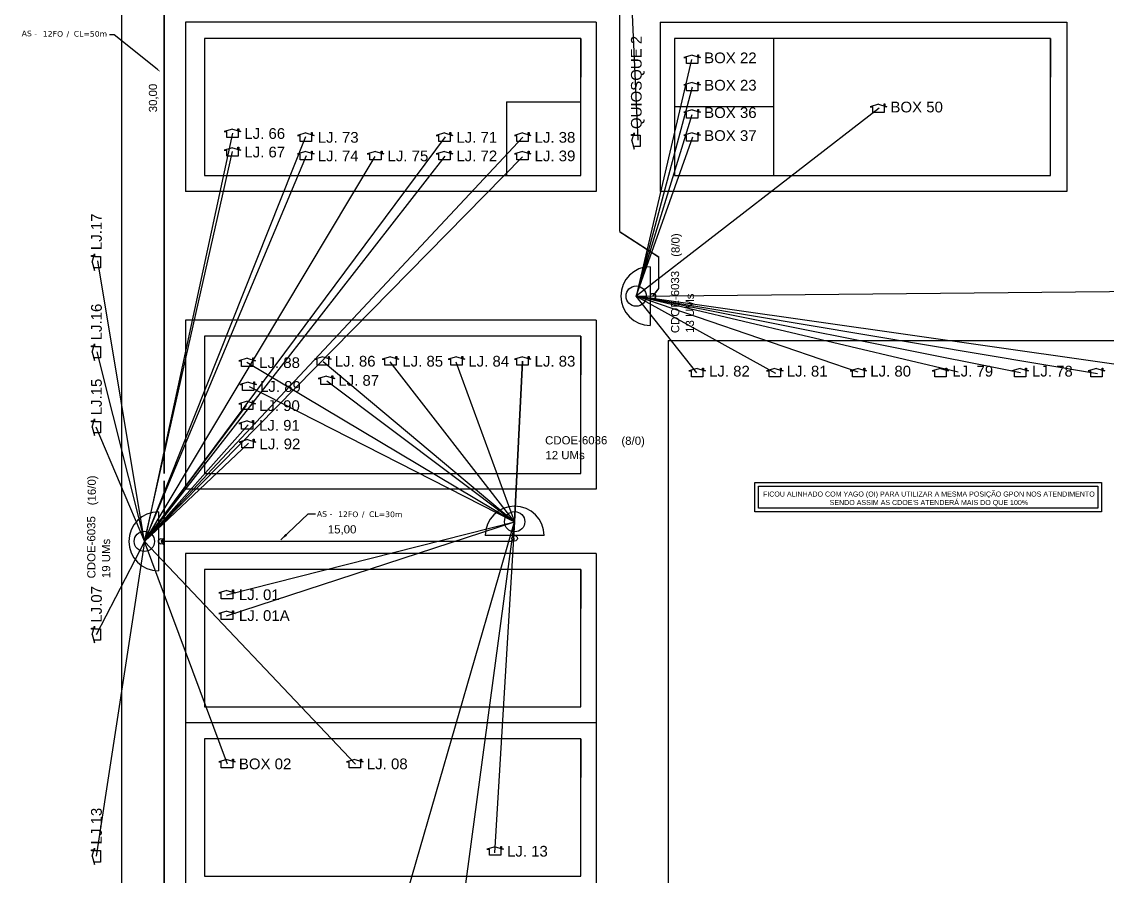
# Model space of a CAD drawing. Extents: x -4 to 1776, y 1 to 595.
# Drawn here: x 1268.1 to 1564.2, y 199.3 to 432.5 of the extents above; entities that cross this region are included whole.
import ezdxf
from ezdxf.enums import TextEntityAlignment as Align

# ---------------------------------------------------------------- set-up
doc = ezdxf.new("R2010")
doc.units = 0
doc.layers.add("20.0-LEGENDA DOS CDO'S", color=1, linetype='Continuous', lineweight=0)
doc.layers.add('20.2-CDO_POSTE', color=1, linetype='Continuous', lineweight=5)
for name, color, linetype in [('CAP a instalar', 1, 'Continuous'), ('label_cabos', 7, 'Continuous'), ('Legenda', 1, 'Continuous'), ('surveys', 7, 'Continuous')]:
    doc.layers.add(name, color=color, linetype=linetype)
doc.layers.add('DROP DE CLIENTE', color=140, linetype='Continuous', plot=False)
doc.styles.add('ARIAL', font='arial.ttf')
doc.styles.add('siredit', font='verdana.ttf')
doc.linetypes.add('FENCELINE1', pattern='A,0.25,-0.1,[133,ltypeshp.shx,S=0.1,R=0,X=-0.1,Y=0],-0.1,1', length=1.45)
doc.dimstyles.new('CC', dxfattribs={"dimtxt": 1, "dimasz": 2, "dimexe": 0.18, "dimexo": 0.0625, "dimgap": 0.09, "dimtad": 0, "dimdec": 0, "dimrnd": 1, "dimzin": 0, "dimdsep": 46, "dimtxsty": 'siredit', "dimblk": 'NONE', "dimcen": 0, "dimse1": 1, "dimse2": 1, "dimsd1": 1, "dimsd2": 1, "dimclrt": 7, "dimadec": 0, "dimazin": 0, "dimtfac": 1, "dimtdec": 0, "dimtofl": 0, "dimtmove": 0, "dimatfit": 3, "dimfxl": 0, "dimtolj": 1, "dimtzin": 0, "dimarcsym": 0})

# ---------------------------------------------------------------- blocks, each defined once
blk = doc.blocks.new('CDOE-TEXTO PADRÃO')
at = {"layer": "20.0-LEGENDA DOS CDO'S", "color": 0, "style": 'ARIAL'}
for tag, p in [('CDO_N', (0.49, 7.39)), ('CORDOALHA', (0.5, 4.33)), ('SAP', (0.51, 1.67)), ('SPLITER_1', (0.59, -0.91)), ('SPLITER_2', (0.6, -3.55)), ('(XX-XX_F)S', (0.54, -8.29)), ('(XX-XX_L)S', (0.55, -10.83)), ('UMS', (0.55, -13.15))]:
    blk.add_attdef(tag, p, '', height=1.7, rotation=0.118, dxfattribs=at)
blk.add_attdef('FIBRAS_UTILIZADAS', text='', height=1.7, rotation=0.118, dxfattribs=at).set_placement((19.77, 7.43), align=Align.CENTER)
blk = doc.blocks.new('LEGENDA DOS CABOS')
at = {"layer": 'label_cabos', "color": 0, "style": 'siredit'}
for tag, p in [('ID', (4.24, 1.63)), ('XX', (14.31, 1.67)), ('TIPO_CABO', (2.74, 0.52)), ('CABO', (6.16, 0.47)), ('/', (9.19, 0.47)), ('METROS', (14.36, 0.47))]:
    blk.add_attdef(tag, text='', height=1, rotation=359.69, dxfattribs=at).set_placement(p, align=Align.MIDDLE_CENTER)
blk = doc.blocks.new('_None')

msp = doc.modelspace()

# ---------------------------------------------------------------- linework, layer by layer
at = {"color": 1}
for p, q in [((1439.49, 365.66), (1439.49, 349.6)), ((1305.33, 298.74), (1305.33, 282.68)), ((1410.55, 292.27), (1394.49, 292.27))]:
    msp.add_line(p, q, dxfattribs=at)
at = {"color": 4}
for points in [[(1295.23, 509.18), (1295.23, 33.65)], [(1424.72, 432.33), (1312.76, 432.33)], [(1312.76, 432.33), (1312.76, 386.16)], [(1424.72, 432.33), (1424.72, 386.16)], [(1442.25, 432.33), (1553.11, 432.33)], [(1442.25, 432.33), (1442.25, 386.16)], [(1553.11, 432.33), (1553.11, 386.16)], [(1424.72, 386.16), (1312.76, 386.16)], [(1553.11, 386.16), (1442.25, 386.16)], [(1424.72, 351.09), (1312.76, 351.09)], [(1312.76, 351.09), (1312.76, 304.93)], [(1424.72, 351.09), (1424.72, 304.93)], [(1444.41, 345.55), (1584.93, 345.55)], [(1444.41, 345.55), (1444.41, 33.65)], [(1424.72, 304.93), (1312.76, 304.93)], [(1424.72, 287.4), (1312.76, 287.4)], [(1312.76, 287.4), (1312.76, 241.23)], [(1424.72, 287.4), (1424.72, 241.23)], [(1424.72, 241.23), (1312.76, 241.23)], [(1424.72, 241.23), (1312.76, 241.23)], [(1312.76, 241.23), (1312.76, 195.07)], [(1424.72, 241.23), (1424.72, 195.07)]]:
    msp.add_lwpolyline(points, dxfattribs=at)
at = {"color": 0}
for points in [[(1420.53, 427.95), (1317.94, 427.95), (1317.94, 390.5), (1420.53, 390.5)], [(1548.73, 427.95), (1446.14, 427.95), (1446.14, 390.5), (1548.73, 390.5)], [(1420.53, 346.72), (1317.94, 346.72), (1317.94, 309.27), (1420.53, 309.27)], [(1420.53, 283.02), (1317.94, 283.02), (1317.94, 245.57), (1420.53, 245.57)], [(1420.53, 236.86), (1317.94, 236.86), (1317.94, 199.41), (1420.53, 199.41)]]:
    msp.add_lwpolyline(points, close=True, dxfattribs=at)
for points in [[(1420.53, 427.95), (1420.53, 417.36)], [(1420.53, 427.95), (1420.53, 417.36)], [(1420.53, 427.95), (1420.53, 417.36)], [(1473.13, 427.95), (1473.13, 390.5)], [(1548.73, 427.95), (1548.73, 417.36)], [(1548.73, 427.95), (1548.73, 417.36)], [(1548.73, 427.95), (1548.73, 417.36)], [(1420.53, 346.72), (1420.53, 336.13)], [(1420.53, 346.72), (1420.53, 336.13)], [(1420.53, 346.72), (1420.53, 336.13)], [(1420.53, 283.02), (1420.53, 272.43)], [(1420.53, 283.02), (1420.53, 272.43)], [(1420.53, 283.02), (1420.53, 272.43)], [(1420.53, 236.86), (1420.53, 226.27)], [(1420.53, 236.86), (1420.53, 226.27)], [(1420.53, 236.86), (1420.53, 226.27)]]:
    msp.add_lwpolyline(points)
for points in [[(1400.34, 410.64), (1400.34, 390.5)], [(1400.34, 410.64), (1420.53, 410.64)]]:
    msp.add_lwpolyline(points, dxfattribs=at)
at = {"color": 1}
for centre, radius in [((1435.67, 357.63), 2.77), ((1440.23, 357.63), 0.743), ((1402.52, 296.08), 2.77), ((1301.51, 290.71), 2.77), ((1306.07, 290.71), 0.743), ((1402.52, 291.53), 0.743)]:
    msp.add_circle(centre, radius, dxfattribs=at)
for centre, start, end in [((1439.49, 357.63), 90, 270), ((1402.52, 292.27), 0, 180), ((1305.33, 290.71), 90, 270)]:
    msp.add_arc(centre, 8.03, start, end, dxfattribs=at)
at = {"layer": 'CAP a instalar', "linetype": 'FENCELINE1', "ltscale": 7, "const_width": 0.421}
for points in [[(1431.18, 506.43), (1431.18, 375.18)], [(1306.89, 492.59), (1306.89, 309.17)], [(1440.23, 357.63), (1441.81, 359.72), (1441.81, 368.29), (1431.18, 375.18)], [(1306.89, 307.29), (1306.89, 99.92)], [(1306.07, 290.71), (1306.89, 291.63)], [(1306.07, 290.71), (1306.89, 289.76)], [(1306.07, 290.71), (1401.57, 290.71)], [(1402.52, 291.53), (1401.57, 290.71)]]:
    msp.add_lwpolyline(points, dxfattribs=at)
at = {"layer": 'Defpoints', "color": 2}
for points in [[(1468.06, 306.75), (1562.58, 306.75), (1562.58, 298.77), (1468.06, 298.77)], [(1469.06, 305.75), (1561.58, 305.75), (1561.58, 299.77), (1469.06, 299.77)]]:
    msp.add_lwpolyline(points, close=True, dxfattribs=at)
at = {"layer": 'DROP DE CLIENTE'}
for points in [[(1431.11, 510.93), (1436.16, 400.16)], [(1450.8, 422.15), (1435.67, 357.63)], [(1450.92, 414.66), (1435.67, 357.63)], [(1501.93, 408.91), (1435.67, 357.63)], [(1450.85, 407.07), (1435.67, 357.63)], [(1325.59, 402.12), (1301.51, 290.71)], [(1301.51, 290.71), (1383.62, 401.08)], [(1345.51, 401.05), (1301.51, 290.71)], [(1404.75, 400.98), (1301.51, 290.71)], [(1435.67, 357.63), (1451.11, 401.06)], [(1301.51, 290.71), (1325.56, 397.06)], [(1301.51, 290.71), (1345.74, 395.97)], [(1383.51, 395.83), (1301.51, 290.71)], [(1364.39, 395.76), (1301.51, 290.71)], [(1301.51, 290.71), (1404.66, 395.6)], [(1301.51, 290.71), (1288.79, 367.22)], [(1435.67, 357.63), (1592.44, 359.15)], [(1523.48, 336.84), (1435.67, 357.63)], [(1496.23, 336.85), (1435.67, 357.63)], [(1452.25, 336.7), (1435.67, 357.63)], [(1435.67, 357.63), (1473.63, 336.62)], [(1540.53, 336.72), (1435.67, 357.63)], [(1435.67, 357.63), (1561.55, 336.48)], [(1583.21, 336.61), (1435.67, 357.63)], [(1288.58, 342.38), (1301.51, 290.71)], [(1329.48, 339.57), (1402.52, 296.08)], [(1350.25, 339.8), (1402.52, 296.08)], [(1402.52, 296.08), (1368.56, 339.72)], [(1386.52, 339.74), (1402.52, 296.08)], [(1402.52, 296.08), (1404.67, 339.86)], [(1404.67, 339.86), (1402.52, 296.08)], [(1330.06, 333.01), (1402.52, 296.08)], [(1351.27, 334.51), (1402.52, 296.08)], [(1301.51, 290.71), (1329.36, 327.75)], [(1288.3, 321.99), (1301.51, 290.71)], [(1329.81, 322.49), (1301.51, 290.71)], [(1301.51, 290.71), (1329.95, 317.51)], [(1323.92, 270.44), (1402.52, 296.08)], [(1323.93, 276.13), (1402.52, 296.08)], [(1364.89, 166.21), (1402.52, 296.08)], [(1385.03, 166.16), (1402.52, 296.08)], [(1402.52, 296.08), (1397.03, 205.76)], [(1301.51, 290.71), (1288.33, 204.83)], [(1301.51, 290.71), (1288.4, 265.17)], [(1324.23, 229.95), (1301.51, 290.71)], [(1359.12, 229.94), (1301.51, 290.71)]]:
    msp.add_lwpolyline(points, dxfattribs=at)
at = {"layer": 'DROP DE CLIENTE', "color": 0}
msp.add_lwpolyline([(1473.13, 409.23), (1446.14, 409.23)], dxfattribs=at)
at = {"layer": 'label_cabos'}
msp.add_lwpolyline([(1305.01, 419.54), (1293.23, 428.93), (1292.03, 428.93)], dxfattribs=at)
msp.add_solid([(1304.88, 419.39), (1305.92, 418.76), (1305.14, 419.69)], dxfattribs=at)
at = {"layer": 'surveys'}
for p, q in [((1452.47, 423.47), (1452.71, 423.47)), ((1452.47, 422.94), (1452.47, 423.47)), ((1452.71, 423.47), (1452.71, 422.87)), ((1450.95, 423.38), (1448.69, 422.71)), ((1448.69, 422.71), (1449.4, 422.71)), ((1449.4, 421.09), (1449.4, 422.71)), ((1452.5, 421.09), (1449.4, 421.09)), ((1450.95, 423.38), (1453.21, 422.71)), ((1452.5, 422.72), (1452.5, 421.09)), ((1453.21, 422.71), (1452.5, 422.71)), ((1450.95, 415.92), (1448.69, 415.26)), ((1448.69, 415.26), (1449.4, 415.26)), ((1449.4, 413.64), (1449.4, 415.25)), ((1450.95, 415.92), (1453.21, 415.26)), ((1452.47, 416.02), (1452.71, 416.02)), ((1452.47, 415.49), (1452.47, 416.02)), ((1453.21, 415.26), (1452.5, 415.26)), ((1452.5, 415.26), (1452.5, 413.64)), ((1452.71, 416.02), (1452.71, 415.42)), ((1452.5, 413.64), (1449.4, 413.64)), ((1501.78, 409.96), (1499.51, 409.3)), ((1499.51, 409.3), (1500.22, 409.3)), ((1500.23, 407.68), (1500.23, 409.29)), ((1501.78, 409.96), (1504.04, 409.3)), ((1503.29, 410.06), (1503.53, 410.06)), ((1503.29, 409.53), (1503.29, 410.06)), ((1504.04, 409.3), (1503.33, 409.3)), ((1503.33, 409.3), (1503.33, 407.68)), ((1503.53, 410.06), (1503.53, 409.46)), ((1450.95, 408.44), (1448.69, 407.77)), ((1448.69, 407.77), (1449.4, 407.77)), ((1449.4, 406.15), (1449.4, 407.77)), ((1452.5, 406.15), (1449.4, 406.15)), ((1450.95, 408.44), (1453.21, 407.77)), ((1452.47, 408.53), (1452.71, 408.53)), ((1452.47, 408), (1452.47, 408.53)), ((1452.5, 407.78), (1452.5, 406.15)), ((1453.21, 407.77), (1452.5, 407.77)), ((1452.71, 408.53), (1452.71, 407.93)), ((1503.33, 407.68), (1500.23, 407.68)), ((1325.52, 403.18), (1323.26, 402.52)), ((1325.52, 403.18), (1327.79, 402.52)), ((1327.04, 403.28), (1327.28, 403.28)), ((1327.04, 402.75), (1327.04, 403.28)), ((1327.28, 403.28), (1327.28, 402.68)), ((1323.26, 402.52), (1323.97, 402.52)), ((1323.97, 400.9), (1323.97, 402.51)), ((1327.07, 400.9), (1323.97, 400.9)), ((1327.79, 402.52), (1327.07, 402.52)), ((1327.07, 402.52), (1327.07, 400.9)), ((1345.56, 402.13), (1343.3, 401.47)), ((1343.3, 401.47), (1344.01, 401.47)), ((1344.01, 399.85), (1344.01, 401.47)), ((1347.11, 399.85), (1344.01, 399.85)), ((1345.56, 402.13), (1347.82, 401.47)), ((1347.08, 402.23), (1347.32, 402.23)), ((1347.08, 401.7), (1347.08, 402.23)), ((1347.82, 401.47), (1347.11, 401.47)), ((1347.11, 401.47), (1347.11, 399.85)), ((1347.32, 402.23), (1347.32, 401.63)), ((1383.36, 402.13), (1381.1, 401.47)), ((1381.1, 401.47), (1381.81, 401.47)), ((1381.81, 399.85), (1381.81, 401.47)), ((1384.92, 399.85), (1381.81, 399.85)), ((1383.36, 402.13), (1385.63, 401.47)), ((1384.88, 402.23), (1385.12, 402.23)), ((1384.88, 401.7), (1384.88, 402.23)), ((1385.63, 401.47), (1384.92, 401.47)), ((1384.92, 401.47), (1384.92, 399.85)), ((1385.12, 402.23), (1385.12, 401.63)), ((1404.7, 402.13), (1402.44, 401.47)), ((1402.44, 401.47), (1403.15, 401.47)), ((1403.15, 399.85), (1403.15, 401.47)), ((1406.25, 399.85), (1403.15, 399.85)), ((1404.7, 402.13), (1406.96, 401.47)), ((1406.22, 402.23), (1406.46, 402.23)), ((1406.22, 401.7), (1406.22, 402.23)), ((1406.96, 401.47), (1406.25, 401.47)), ((1406.25, 401.47), (1406.25, 399.85)), ((1406.46, 402.23), (1406.45, 401.63)), ((1434.4, 401.71), (1435, 401.71)), ((1434.4, 401.48), (1434.4, 401.71)), ((1434.94, 401.48), (1434.4, 401.48)), ((1434.5, 399.96), (1435.16, 402.22)), ((1434.5, 399.96), (1435.16, 397.7)), ((1435.16, 402.22), (1435.16, 401.51)), ((1435.16, 401.51), (1436.78, 401.51)), ((1436.78, 401.51), (1436.78, 398.41)), ((1450.95, 402.17), (1448.69, 401.51)), ((1448.69, 401.51), (1449.4, 401.51)), ((1449.4, 399.89), (1449.4, 401.5)), ((1452.5, 399.89), (1449.4, 399.89)), ((1450.95, 402.17), (1453.21, 401.51)), ((1452.47, 402.27), (1452.71, 402.27)), ((1452.47, 401.74), (1452.47, 402.27)), ((1453.21, 401.51), (1452.5, 401.51)), ((1452.5, 401.51), (1452.5, 399.89)), ((1452.71, 402.27), (1452.71, 401.67)), ((1325.52, 398.12), (1323.26, 397.46)), ((1323.26, 397.46), (1323.97, 397.46)), ((1323.97, 395.84), (1323.97, 397.46)), ((1325.52, 398.12), (1327.79, 397.46)), ((1327.04, 398.22), (1327.28, 398.22)), ((1327.04, 397.69), (1327.04, 398.22)), ((1327.79, 397.46), (1327.07, 397.46)), ((1327.07, 397.46), (1327.07, 395.84)), ((1327.28, 398.22), (1327.28, 397.62)), ((1345.56, 397.08), (1343.3, 396.41)), ((1345.56, 397.08), (1347.82, 396.41)), ((1347.08, 397.17), (1347.32, 397.17)), ((1347.08, 396.64), (1347.08, 397.17)), ((1347.32, 397.17), (1347.32, 396.57)), ((1364.59, 397.08), (1362.33, 396.41)), ((1364.59, 397.08), (1366.85, 396.41)), ((1366.11, 397.17), (1366.35, 397.17)), ((1366.11, 396.64), (1366.11, 397.17)), ((1366.35, 397.17), (1366.35, 396.57)), ((1383.36, 397.08), (1381.1, 396.41)), ((1383.36, 397.08), (1385.63, 396.41)), ((1384.88, 397.17), (1385.12, 397.17)), ((1384.88, 396.64), (1384.88, 397.17)), ((1385.12, 397.17), (1385.12, 396.57)), ((1404.7, 397.08), (1402.44, 396.41)), ((1404.7, 397.08), (1406.96, 396.41)), ((1406.22, 397.17), (1406.46, 397.17)), ((1406.22, 396.64), (1406.22, 397.17)), ((1406.46, 397.17), (1406.45, 396.57)), ((1435.16, 397.7), (1435.16, 398.41)), ((1436.78, 398.41), (1435.17, 398.41)), ((1327.07, 395.84), (1323.97, 395.84)), ((1343.3, 396.41), (1344.01, 396.41)), ((1344.01, 394.79), (1344.01, 396.41)), ((1347.11, 394.79), (1344.01, 394.79)), ((1347.11, 396.42), (1347.11, 394.79)), ((1347.82, 396.41), (1347.11, 396.41)), ((1362.33, 396.41), (1363.04, 396.41)), ((1363.04, 394.79), (1363.04, 396.41)), ((1366.14, 394.79), (1363.04, 394.79)), ((1366.14, 396.42), (1366.14, 394.79)), ((1366.85, 396.41), (1366.14, 396.41)), ((1381.1, 396.41), (1381.81, 396.41)), ((1381.81, 394.79), (1381.81, 396.41)), ((1384.92, 394.79), (1381.81, 394.79)), ((1384.92, 396.42), (1384.92, 394.79)), ((1385.63, 396.41), (1384.92, 396.41)), ((1402.44, 396.41), (1403.15, 396.41)), ((1403.15, 394.79), (1403.15, 396.41)), ((1406.25, 394.79), (1403.15, 394.79)), ((1406.25, 396.42), (1406.25, 394.79)), ((1406.96, 396.41), (1406.25, 396.41)), ((1329.56, 340.66), (1327.3, 340)), ((1329.56, 340.66), (1331.82, 340)), ((1331.08, 340.76), (1331.32, 340.76)), ((1331.08, 340.22), (1331.08, 340.76)), ((1331.32, 340.76), (1331.32, 340.16)), ((1350.19, 341.05), (1347.93, 340.38)), ((1350.19, 341.05), (1352.45, 340.38)), ((1351.71, 341.14), (1351.95, 341.14)), ((1351.71, 340.61), (1351.71, 341.14)), ((1351.95, 341.14), (1351.95, 340.54)), ((1368.63, 341.05), (1366.37, 340.38)), ((1368.63, 341.05), (1370.89, 340.38)), ((1370.15, 341.14), (1370.38, 341.14)), ((1370.15, 340.61), (1370.15, 341.14)), ((1370.38, 341.14), (1370.38, 340.54)), ((1386.63, 341.05), (1384.36, 340.38)), ((1386.63, 341.05), (1388.89, 340.38)), ((1388.14, 341.14), (1388.38, 341.14)), ((1388.14, 340.61), (1388.14, 341.14)), ((1388.38, 341.14), (1388.38, 340.54)), ((1404.7, 341.05), (1402.44, 340.38)), ((1404.7, 341.05), (1406.96, 340.38)), ((1406.22, 341.14), (1406.46, 341.14)), ((1406.22, 340.61), (1406.22, 341.14)), ((1406.46, 341.14), (1406.45, 340.54)), ((1327.3, 340), (1328.01, 340)), ((1328.01, 338.38), (1328.01, 339.99)), ((1331.11, 338.38), (1328.01, 338.38)), ((1331.82, 340), (1331.11, 340)), ((1331.11, 340), (1331.11, 338.38)), ((1347.93, 340.38), (1348.64, 340.38)), ((1348.64, 338.76), (1348.64, 340.38)), ((1351.74, 338.76), (1348.64, 338.76)), ((1351.74, 340.39), (1351.74, 338.76)), ((1352.45, 340.38), (1351.74, 340.38)), ((1366.37, 340.38), (1367.08, 340.38)), ((1367.08, 338.76), (1367.08, 340.38)), ((1370.18, 338.76), (1367.08, 338.76)), ((1370.18, 340.39), (1370.18, 338.76)), ((1370.89, 340.38), (1370.18, 340.38)), ((1384.36, 340.38), (1385.07, 340.38)), ((1385.07, 338.76), (1385.07, 340.38)), ((1388.18, 338.76), (1385.07, 338.76)), ((1388.18, 340.39), (1388.18, 338.76)), ((1388.89, 340.38), (1388.18, 340.38)), ((1402.44, 340.38), (1403.15, 340.38)), ((1403.15, 338.76), (1403.15, 340.38)), ((1406.25, 338.76), (1403.15, 338.76)), ((1406.25, 340.39), (1406.25, 338.76)), ((1406.96, 340.38), (1406.25, 340.38)), ((1452.28, 337.89), (1450.02, 337.23)), ((1452.28, 337.89), (1454.54, 337.23)), ((1453.8, 337.99), (1454.04, 337.99)), ((1453.8, 337.46), (1453.8, 337.99)), ((1454.04, 337.99), (1454.04, 337.39)), ((1473.5, 337.89), (1471.23, 337.23)), ((1473.5, 337.89), (1475.76, 337.23)), ((1475.01, 337.99), (1475.25, 337.99)), ((1475.01, 337.46), (1475.01, 337.99)), ((1475.25, 337.99), (1475.25, 337.39)), ((1496.26, 337.89), (1494, 337.23)), ((1496.26, 337.89), (1498.53, 337.23)), ((1497.78, 337.99), (1498.02, 337.99)), ((1497.78, 337.46), (1497.78, 337.99)), ((1498.02, 337.99), (1498.02, 337.39)), ((1518.65, 337.89), (1516.39, 337.23)), ((1518.65, 337.89), (1520.91, 337.23)), ((1520.17, 337.99), (1520.41, 337.99)), ((1520.17, 337.46), (1520.17, 337.99)), ((1520.41, 337.99), (1520.41, 337.39)), ((1540.38, 337.89), (1538.12, 337.23)), ((1540.38, 337.89), (1542.65, 337.23)), ((1541.9, 337.99), (1542.14, 337.99)), ((1541.9, 337.46), (1541.9, 337.99)), ((1542.14, 337.99), (1542.14, 337.39)), ((1561.25, 337.89), (1558.99, 337.23)), ((1561.25, 337.89), (1563.52, 337.23)), ((1562.77, 337.99), (1563.01, 337.99)), ((1562.77, 337.46), (1562.77, 337.99)), ((1563.01, 337.99), (1563.01, 337.39)), ((1351.16, 335.82), (1348.9, 335.16)), ((1348.9, 335.16), (1349.61, 335.16)), ((1349.61, 333.54), (1349.61, 335.15)), ((1351.16, 335.82), (1353.43, 335.16)), ((1352.68, 335.92), (1352.92, 335.92)), ((1352.68, 335.39), (1352.68, 335.92)), ((1353.43, 335.16), (1352.72, 335.16)), ((1352.72, 335.16), (1352.72, 333.54)), ((1352.92, 335.92), (1352.92, 335.32)), ((1450.02, 337.23), (1450.73, 337.23)), ((1450.73, 335.61), (1450.73, 337.22)), ((1453.83, 335.61), (1450.73, 335.61)), ((1454.54, 337.23), (1453.83, 337.23)), ((1453.83, 337.23), (1453.83, 335.61)), ((1471.23, 337.23), (1471.94, 337.23)), ((1471.95, 335.61), (1471.95, 337.22)), ((1475.05, 335.61), (1471.95, 335.61)), ((1475.76, 337.23), (1475.05, 337.23)), ((1475.05, 337.23), (1475.05, 335.61)), ((1494, 337.23), (1494.71, 337.23)), ((1494.71, 335.61), (1494.71, 337.22)), ((1497.82, 335.61), (1494.71, 335.61)), ((1498.53, 337.23), (1497.82, 337.23)), ((1497.82, 337.23), (1497.82, 335.61)), ((1516.39, 337.23), (1517.1, 337.23)), ((1517.1, 335.61), (1517.1, 337.22)), ((1520.2, 335.61), (1517.1, 335.61)), ((1520.91, 337.23), (1520.2, 337.23)), ((1520.2, 337.23), (1520.2, 335.61)), ((1538.12, 337.23), (1538.83, 337.23)), ((1538.83, 335.61), (1538.83, 337.22)), ((1541.94, 335.61), (1538.83, 335.61)), ((1542.65, 337.23), (1541.94, 337.23)), ((1541.94, 337.23), (1541.94, 335.61)), ((1558.99, 337.23), (1559.7, 337.23)), ((1559.7, 335.61), (1559.7, 337.22)), ((1562.81, 335.61), (1559.7, 335.61)), ((1563.52, 337.23), (1562.81, 337.23)), ((1562.81, 337.23), (1562.81, 335.61)), ((1329.81, 334.16), (1327.55, 333.49)), ((1327.55, 333.49), (1328.26, 333.49)), ((1328.26, 331.87), (1328.26, 333.49)), ((1331.36, 331.87), (1328.26, 331.87)), ((1329.81, 334.16), (1332.07, 333.49)), ((1331.33, 334.25), (1331.57, 334.25)), ((1331.33, 333.72), (1331.33, 334.25)), ((1331.36, 333.5), (1331.36, 331.87)), ((1332.07, 333.49), (1331.36, 333.49)), ((1331.57, 334.25), (1331.57, 333.65)), ((1352.72, 333.54), (1349.61, 333.54)), ((1329.54, 328.93), (1327.27, 328.27)), ((1329.54, 328.93), (1331.8, 328.27)), ((1331.05, 329.03), (1331.29, 329.03)), ((1331.05, 328.5), (1331.05, 329.03)), ((1331.29, 329.03), (1331.29, 328.43)), ((1327.27, 328.27), (1327.98, 328.27)), ((1327.99, 326.65), (1327.99, 328.26)), ((1331.09, 326.65), (1327.99, 326.65)), ((1331.8, 328.27), (1331.09, 328.27)), ((1331.09, 328.27), (1331.09, 326.65)), ((1329.54, 323.57), (1327.27, 322.9)), ((1327.27, 322.9), (1327.98, 322.9)), ((1327.99, 321.28), (1327.99, 322.9)), ((1329.54, 323.57), (1331.8, 322.9)), ((1331.05, 323.66), (1331.29, 323.66)), ((1331.05, 323.13), (1331.05, 323.66)), ((1331.09, 322.91), (1331.09, 321.28)), ((1331.8, 322.9), (1331.09, 322.9)), ((1331.29, 323.66), (1331.29, 323.06)), ((1331.09, 321.28), (1327.99, 321.28)), ((1329.67, 318.48), (1327.41, 317.82)), ((1327.41, 317.82), (1328.12, 317.82)), ((1328.12, 316.2), (1328.12, 317.81)), ((1329.67, 318.48), (1331.94, 317.82)), ((1331.19, 318.58), (1331.43, 318.58)), ((1331.19, 318.04), (1331.19, 318.58)), ((1331.94, 317.82), (1331.23, 317.82)), ((1331.23, 317.82), (1331.23, 316.2)), ((1331.43, 318.58), (1331.43, 317.98)), ((1331.23, 316.2), (1328.12, 316.2)), ((1324.05, 277.35), (1321.79, 276.69)), ((1321.79, 276.69), (1322.5, 276.69)), ((1322.5, 275.07), (1322.5, 276.68)), ((1324.05, 277.35), (1326.31, 276.69)), ((1325.57, 277.45), (1325.8, 277.45)), ((1325.57, 276.92), (1325.57, 277.45)), ((1326.31, 276.69), (1325.6, 276.69)), ((1325.6, 276.69), (1325.6, 275.07)), ((1325.8, 277.45), (1325.8, 276.85)), ((1325.6, 275.07), (1322.5, 275.07)), ((1324.05, 271.65), (1321.79, 270.99)), ((1321.79, 270.99), (1322.5, 270.99)), ((1322.5, 269.37), (1322.5, 270.99)), ((1324.05, 271.65), (1326.31, 270.99)), ((1325.57, 271.75), (1325.8, 271.75)), ((1325.57, 271.22), (1325.57, 271.75)), ((1326.31, 270.99), (1325.6, 270.99)), ((1325.6, 270.99), (1325.6, 269.37)), ((1325.8, 271.75), (1325.8, 271.15)), ((1325.6, 269.37), (1322.5, 269.37)), ((1324.05, 231.19), (1321.79, 230.53)), ((1324.05, 231.19), (1326.31, 230.53)), ((1325.57, 231.29), (1325.8, 231.29)), ((1325.57, 230.75), (1325.57, 231.29)), ((1325.8, 231.29), (1325.8, 230.69)), ((1358.94, 231.19), (1356.68, 230.53)), ((1358.94, 231.19), (1361.21, 230.53)), ((1360.46, 231.29), (1360.7, 231.29)), ((1360.46, 230.75), (1360.46, 231.29)), ((1360.7, 231.29), (1360.7, 230.69)), ((1321.79, 230.53), (1322.5, 230.53)), ((1322.5, 228.91), (1322.5, 230.52)), ((1325.6, 228.91), (1322.5, 228.91)), ((1326.31, 230.53), (1325.6, 230.53)), ((1325.6, 230.53), (1325.6, 228.91)), ((1356.68, 230.53), (1357.39, 230.53)), ((1357.39, 228.91), (1357.39, 230.52)), ((1360.5, 228.91), (1357.39, 228.91)), ((1361.21, 230.53), (1360.5, 230.53)), ((1360.5, 230.53), (1360.5, 228.91)), ((1397.19, 207.36), (1394.93, 206.7)), ((1397.19, 207.36), (1399.45, 206.7)), ((1398.71, 207.45), (1398.95, 207.45)), ((1398.71, 206.92), (1398.71, 207.45)), ((1398.95, 207.45), (1398.95, 206.85)), ((1287.13, 206.53), (1287.73, 206.53)), ((1287.13, 206.29), (1287.13, 206.53)), ((1287.66, 206.29), (1287.13, 206.29)), ((1287.23, 204.78), (1287.89, 207.04)), ((1287.23, 204.78), (1287.89, 202.51)), ((1287.89, 207.04), (1287.89, 206.33)), ((1287.89, 206.33), (1289.51, 206.33)), ((1289.51, 206.33), (1289.51, 203.22)), ((1394.93, 206.7), (1395.64, 206.7)), ((1395.64, 205.07), (1395.64, 206.69)), ((1398.74, 205.07), (1395.64, 205.07)), ((1399.45, 206.7), (1398.74, 206.7)), ((1398.74, 206.7), (1398.74, 205.07)), ((1287.89, 202.51), (1287.89, 203.22)), ((1289.51, 203.22), (1287.89, 203.22))]:
    msp.add_line(p, q, dxfattribs=at)
at = {"layer": 'surveys', "color": 0}
for p, q in [((1287.13, 368.68), (1287.73, 368.68)), ((1287.13, 368.44), (1287.13, 368.68)), ((1287.66, 368.44), (1287.13, 368.44)), ((1287.23, 366.92), (1287.89, 369.19)), ((1287.89, 369.19), (1287.89, 368.47)), ((1287.89, 368.47), (1289.51, 368.47)), ((1289.51, 368.47), (1289.51, 365.37)), ((1287.23, 366.92), (1287.89, 364.66)), ((1287.89, 364.66), (1287.89, 365.37)), ((1289.51, 365.37), (1287.89, 365.37)), ((1287.13, 344.07), (1287.73, 344.06)), ((1287.13, 343.83), (1287.13, 344.07)), ((1287.66, 343.83), (1287.13, 343.83)), ((1287.23, 342.31), (1287.89, 344.57)), ((1287.89, 344.57), (1287.89, 343.86)), ((1287.89, 343.86), (1289.51, 343.86)), ((1289.51, 343.86), (1289.51, 340.76)), ((1287.23, 342.31), (1287.89, 340.05)), ((1287.89, 340.05), (1287.89, 340.76)), ((1289.51, 340.76), (1287.89, 340.76)), ((1287.13, 323.6), (1287.73, 323.6)), ((1287.13, 323.36), (1287.13, 323.6)), ((1287.66, 323.36), (1287.13, 323.36)), ((1287.23, 321.84), (1287.89, 324.1)), ((1287.89, 324.1), (1287.89, 323.39)), ((1287.89, 323.39), (1289.51, 323.39)), ((1289.51, 323.39), (1289.51, 320.29)), ((1287.23, 321.84), (1287.89, 319.58)), ((1287.89, 319.58), (1287.89, 320.29)), ((1289.51, 320.29), (1287.89, 320.29)), ((1287.13, 267.03), (1287.73, 267.03)), ((1287.13, 266.79), (1287.13, 267.03)), ((1287.66, 266.79), (1287.13, 266.79)), ((1287.23, 265.28), (1287.89, 267.54)), ((1287.89, 267.54), (1287.89, 266.83)), ((1287.89, 266.83), (1289.51, 266.83)), ((1289.51, 266.83), (1289.51, 263.72)), ((1287.23, 265.28), (1287.89, 263.01)), ((1287.89, 263.01), (1287.89, 263.72)), ((1289.51, 263.72), (1287.89, 263.72))]:
    msp.add_line(p, q, dxfattribs=at)

# ---------------------------------------------------------------- block references
at = {"layer": '20.2-CDO_POSTE', "color": 1}
ref = msp.add_blockref('CDOE-TEXTO PADRÃO', (1462.35, 357.1), dxfattribs=dict(at, xscale=1.312200003862386, yscale=1.312200003862386, zscale=1.31220000386238, rotation=90))
ref.add_attrib('CDO_N', 'CDOE-6033', (1447.41, 347.53), dxfattribs={"layer": "20.0-LEGENDA DOS CDO'S", "color": 0, "height": 2.231, "rotation": 90.118, "style": 'ARIAL'})
ref.add_attrib('CORDOALHA', '13 UMs', (1451.44, 347.61), dxfattribs={"layer": "20.0-LEGENDA DOS CDO'S", "color": 0, "height": 2.231, "rotation": 90.118, "style": 'ARIAL'})
ref.add_attrib('FIBRAS_UTILIZADAS', '       (8/0)', dxfattribs={"layer": "20.0-LEGENDA DOS CDO'S", "color": 0, "height": 2.2306, "rotation": 90.118, "style": 'ARIAL'}).set_placement((1447.52, 368.52), align=Align.CENTER)
ref = msp.add_blockref('CDOE-TEXTO PADRÃO', (1420.4, 302.22), dxfattribs=dict(at, xscale=1.312200003862358, yscale=1.312200003862386, zscale=1.31220000386238))
ref.add_attrib('CDO_N', 'CDOE-6036', (1410.83, 317.16), dxfattribs={"layer": "20.0-LEGENDA DOS CDO'S", "color": 0, "height": 2.231, "rotation": 0.118, "style": 'ARIAL'})
ref.add_attrib('CORDOALHA', '12 UMs', (1410.91, 313.13), dxfattribs={"layer": "20.0-LEGENDA DOS CDO'S", "color": 0, "height": 2.231, "rotation": 0.118, "style": 'ARIAL'})
ref.add_attrib('FIBRAS_UTILIZADAS', '       (8/0)', dxfattribs={"layer": "20.0-LEGENDA DOS CDO'S", "color": 0, "height": 2.2306, "rotation": 0.118, "style": 'ARIAL'}).set_placement((1431.81, 317.05), align=Align.CENTER)
ref = msp.add_blockref('CDOE-TEXTO PADRÃO', (1303.11, 290.18), dxfattribs=dict(at, xscale=1.312200003862387, yscale=1.312200003862387, zscale=1.31220000386238, rotation=90))
ref.add_attrib('CDO_N', 'CDOE-6035', (1288.17, 280.61), dxfattribs={"layer": "20.0-LEGENDA DOS CDO'S", "color": 0, "height": 2.231, "rotation": 90.118, "style": 'ARIAL'})
ref.add_attrib('CORDOALHA', '19 UMs', (1292.19, 280.69), dxfattribs={"layer": "20.0-LEGENDA DOS CDO'S", "color": 0, "height": 2.231, "rotation": 90.118, "style": 'ARIAL'})
ref.add_attrib('FIBRAS_UTILIZADAS', '       (16/0)', dxfattribs={"layer": "20.0-LEGENDA DOS CDO'S", "color": 0, "height": 2.2306, "rotation": 90.118, "style": 'ARIAL'}).set_placement((1288.27, 301.6), align=Align.CENTER)
at = {"layer": 'label_cabos', "color": 0}
ref = msp.add_blockref('LEGENDA DOS CABOS', (1267.63, 429.29), dxfattribs=dict(at, xscale=1.912369488557146, yscale=1.912369488557175, zscale=1.91236948855717))
ref.add_attrib('CABO', '12FO', dxfattribs={"layer": 'Legenda', "color": 7, "height": 1.53, "rotation": 359.69, "style": 'siredit'}).set_placement((1276.59, 429.19), align=Align.MIDDLE_CENTER)
ref.add_attrib('METROS', 'CL=50m', dxfattribs={"layer": 'Legenda', "color": 7, "height": 1.53, "rotation": 359.69, "style": 'siredit'}).set_placement((1286.81, 429.19), align=Align.MIDDLE_CENTER)
ref.add_attrib('/', '/', dxfattribs={"layer": 'Legenda', "color": 7, "height": 1.53, "rotation": 359.69, "style": 'siredit'}).set_placement((1280.65, 429.19), align=Align.MIDDLE_CENTER)
ref.add_attrib('TIPO_CABO', 'AS -', dxfattribs={"layer": 'Legenda', "color": 7, "height": 1.53, "rotation": 359.69, "style": 'siredit'}).set_placement((1270.14, 429.29), align=Align.MIDDLE_CENTER)
ref = msp.add_blockref('LEGENDA DOS CABOS', (1348.16, 298.2), dxfattribs=dict(at, xscale=1.912369488557146, yscale=1.912369488557175, zscale=1.91236948855717))
ref.add_attrib('CABO', '12FO', dxfattribs={"layer": 'Legenda', "color": 7, "height": 1.53, "rotation": 359.69, "style": 'siredit'}).set_placement((1357.12, 298.1), align=Align.MIDDLE_CENTER)
ref.add_attrib('METROS', 'CL=30m', dxfattribs={"layer": 'Legenda', "color": 7, "height": 1.53, "rotation": 359.69, "style": 'siredit'}).set_placement((1367.35, 298.1), align=Align.MIDDLE_CENTER)
ref.add_attrib('/', '/', dxfattribs={"layer": 'Legenda', "color": 7, "height": 1.53, "rotation": 359.69, "style": 'siredit'}).set_placement((1361.18, 298.1), align=Align.MIDDLE_CENTER)
ref.add_attrib('TIPO_CABO', 'AS -', dxfattribs={"layer": 'Legenda', "color": 7, "height": 1.53, "rotation": 359.69, "style": 'siredit'}).set_placement((1350.67, 298.19), align=Align.MIDDLE_CENTER)

# ---------------------------------------------------------------- texts
at = {"style": 'ARIAL'}
for s, p in [('QUIOSQUE 2', (1437.17, 403.21)), ('LJ.13', (1289.9, 208.03))]:
    msp.add_text(s, height=2.925, rotation=90, dxfattribs=at).set_placement(p)
at = {"color": 0, "style": 'ARIAL'}
for s, p in [('BOX 22', (1454.21, 421.17)), ('BOX 50', (1505.03, 407.75)), ('LJ. 66', (1328.78, 400.53)), ('LJ. 73', (1348.82, 399.48)), ('LJ. 71', (1386.62, 399.48)), ('LJ. 38', (1407.95, 399.48)), ('LJ. 67', (1328.78, 395.47)), ('LJ. 74', (1348.82, 394.42)), ('LJ. 75', (1367.84, 394.42)), ('LJ. 72', (1386.62, 394.42)), ('LJ. 39', (1407.95, 394.42)), ('LJ. 88', (1332.82, 338.01)), ('LJ. 86', (1353.45, 338.4)), ('LJ. 85', (1371.88, 338.4)), ('LJ. 84', (1389.88, 338.4)), ('LJ. 83', (1407.95, 338.4)), ('LJ. 82', (1455.54, 335.68)), ('LJ. 81', (1476.75, 335.68)), ('LJ. 80', (1499.52, 335.68)), ('LJ. 79', (1521.91, 335.68)), ('LJ. 78', (1543.64, 335.68)), ('LJ. 87', (1354.42, 333.17)), ('LJ. 89', (1333.07, 331.5)), ('LJ. 90', (1332.79, 326.28)), ('LJ. 91', (1332.79, 320.91)), ('LJ. 92', (1332.93, 315.83)), ('LJ. 01', (1327.3, 274.7)), ('LJ. 01A', (1327.3, 269)), ('BOX 02', (1327.3, 228.54)), ('LJ. 08', (1362.2, 228.54)), ('LJ. 13', (1400.44, 204.71))]:
    msp.add_text(s, height=2.925, dxfattribs=at).set_placement(p)
at = {"style": 'ARIAL'}
for s, p in [('BOX 23', (1454.21, 413.71)), ('BOX 36', (1454.21, 406.23)), ('BOX 37', (1454.21, 399.96))]:
    msp.add_text(s, height=2.925, dxfattribs=at).set_placement(p)
at = {"color": 0, "style": 'ARIAL'}
for s, p in [('LJ.17', (1289.9, 370.18)), ('LJ.16', (1289.9, 345.56)), ('LJ.15', (1289.9, 325.1)), ('LJ.07', (1289.9, 268.53))]:
    msp.add_text(s, height=2.925, rotation=90, dxfattribs=at).set_placement(p)
at = {"color": 2, "style": 'ARIAL'}
for s, p in [('FICOU ALINHADO COM YAGO (OI) PARA UTILIZAR A MESMA POSIÇÃO GPON NOS ATENDIMENTO', (1515.51, 303.62)), ("SENDO ASSIM AS CDOE'S ATENDERÁ MAIS DO QUE 100%%%", (1515.51, 301.32))]:
    msp.add_text(s, height=1.38, dxfattribs=at).set_placement(p, align=Align.MIDDLE_CENTER)
at = {"layer": "20.0-LEGENDA DOS CDO'S", "color": 0, "style": 'ARIAL'}
for tag, p, rotation in [('30,00', (1304.98, 407.78), 90.118), ('15,00', (1351.55, 292.87), 0.118)]:
    msp.add_attdef(tag, p, 'CDOEXXX', height=2.231, rotation=rotation, dxfattribs=at)

# ---------------------------------------------------------------- leaders
at = {"layer": 'label_cabos'}
msp.add_leader([(1338.76, 291.15), (1346.16, 298.2), (1348.16, 298.2)], dimstyle='CC', override={"dimgap": 0.09, "dimtad": 0}, dxfattribs=at)

doc.saveas('drawing.dxf')
